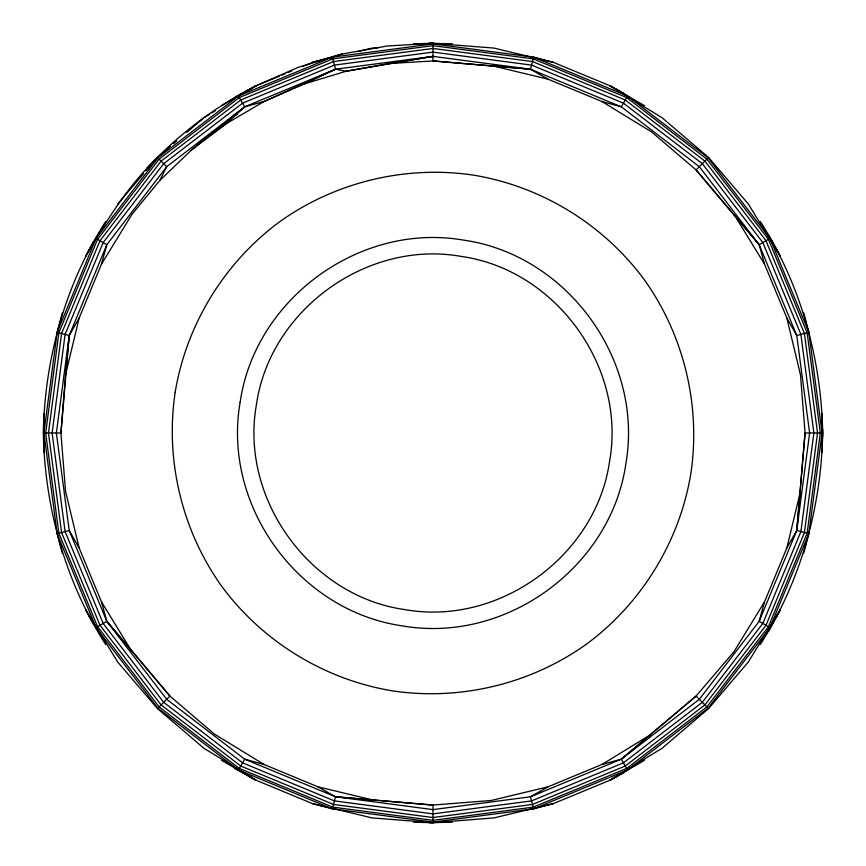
<?xml version="1.0" encoding="UTF-8"?>
<svg xmlns="http://www.w3.org/2000/svg" width="866" height="866" viewBox="0 0 866 866"><rect width="100%" height="100%" fill="white"/><g stroke="black" fill="none" stroke-linecap="round" stroke-linejoin="round"><path stroke-width="1.3" d="M43.787 452.474L43.787 413.526M822.213 452.474L822.213 413.526M105.674 644.477C65.307 581.746 44.794 507.346 43.3 433C44.794 358.654 65.307 284.254 105.674 221.523M170.58 146.213C134.187 175.625 109.116 216.175 85.777 256.076L96.029 238.453L106.832 244.688L101.495 264.087L79.152 318.028L69.215 335.521L65.524 374.794L60.945 433L65.524 491.206L79.152 547.972L101.495 601.913L106.832 621.312L166.694 699.306L244.688 759.168L335.521 796.785L433 809.623L530.479 796.785L621.312 759.168L699.306 699.306L759.168 621.312L796.785 530.479L809.623 433L796.785 335.521L759.168 244.688L699.306 166.694L621.312 106.832L530.479 69.215L433 56.377L335.521 69.215L244.688 106.832L166.694 166.694L106.832 244.688L69.215 335.521L56.377 433L69.215 530.479L106.832 621.312L169.92 696.08L214.313 734L264.087 764.505L318.028 786.848L335.521 796.785L433 805.055L491.206 800.476L547.972 786.848L601.913 764.505L621.312 759.168L696.08 696.08L734 651.687L764.505 601.913L786.848 547.972L796.785 530.479L805.055 433L800.476 374.794L786.848 318.028L764.505 264.087L759.168 244.688L696.08 169.92L651.687 132L601.913 101.495L547.972 79.152L530.479 69.215L433 60.945L389.267 63.521L346.151 71.228L304.226 83.948L264.087 101.495L226.297 123.654L197.037 144.774M760.326 221.523C800.563 284.351 821.293 358.589 822.7 433C821.293 507.411 800.563 581.649 760.326 644.477M65.524 374.794L79.152 318.028M786.848 547.972L800.476 491.206M62.374 312.572L57.156 332.295L43.906 433L57.156 533.705L62.374 553.428M803.626 553.428L808.844 533.705L822.094 433L808.844 332.295L803.626 312.572M764.505 601.913L759.168 621.312L769.971 627.547L780.223 609.924L748.278 662.057L708.561 708.561L662.057 748.278L609.924 780.223L553.428 803.626L533.705 808.844L433 822.094L332.295 808.844L312.572 803.626L256.076 780.223L221.523 760.326M101.495 264.087L132 214.313L159.788 180.453L166.694 166.694L157.439 157.439L151.398 164.518M86.189 255.264L93.582 241.538M779.811 610.736L768.521 631.217M644.477 105.674L609.924 85.777L553.428 62.374L493.966 48.095L433 43.3L387.199 46.006L342.027 54.071L298.12 67.386L256.076 85.777L238.453 96.029L157.861 157.861L96.029 238.453L57.156 332.295L69.215 335.521L60.945 433L43.3 433M117.722 203.943L143.626 173.611M146.213 170.58L149.666 166.543M157.439 708.561L169.92 696.08L106.832 621.312L96.029 627.547L85.777 609.924L117.722 662.057L157.439 708.561L203.943 748.278L256.076 780.223L238.453 769.971L157.861 708.139L96.029 627.547L57.156 533.705L69.215 530.479L79.152 547.972M708.561 157.439L696.08 169.92L759.168 244.688L769.971 238.453L780.223 256.076L748.278 203.943L708.561 157.439L662.057 117.722L609.924 85.777L627.547 96.029L708.139 157.861L769.971 238.453L808.844 332.295L796.785 335.521L786.848 318.028M157.861 157.861L146.83 168.469A389.7 389.7 0 0 1 256.076 85.777L279.415 76.111M159.788 180.453L191.375 150.089L244.688 106.832L264.087 101.495L335.521 69.215L346.151 71.228L433 56.377L389.267 63.521M173.611 143.626L176.642 141.039M186.753 132.401L203.943 117.722L209.604 114.258M191.375 150.089L226.297 123.654L244.688 106.832L238.453 96.029L332.295 57.156L342.027 54.071L312.572 62.374L302.754 66.444M221.523 105.674L255.264 86.189M644.477 760.326L610.736 779.811M211.878 112.861L215.277 110.783M248.141 90.638L256.076 85.777L234.783 97.479M601.913 764.505L651.687 734M547.972 786.848L530.479 796.785L533.705 808.844L627.547 769.971L708.139 708.139L769.971 627.547L808.844 533.705L796.785 530.479L805.055 433L822.7 433M624.462 772.418L609.924 780.223L627.547 769.971L621.312 759.168L696.08 696.08L708.561 708.561M304.226 83.948L335.521 69.215L332.295 57.156L312.572 62.374L322.921 59.895M281.872 75.093L285.553 73.567M288.01 72.549L291.701 71.023M329.383 58.336L333.258 57.405M357.82 51.516L372.034 48.095L378.659 47.576M553.428 803.626L493.966 817.905L433 822.7L413.526 822.213M332.295 57.156L433 43.906L533.705 57.156L553.428 62.374M427.696 43.722L433 43.3L433 60.945L530.479 69.215L533.705 57.156L627.547 96.029L621.312 106.832L601.913 101.495M413.526 43.787L433 43.3M452.474 822.213L429.103 822.678M429.103 43.322L452.474 43.787M234.621 114.409L237.176 114.464M234.329 114.561L236.31 114.907M491.206 65.524L547.972 79.152M318.028 786.848L374.794 800.476M312.572 803.626L372.034 817.905L433 822.7L433 805.055L335.521 796.785L332.295 808.844L238.453 769.971L244.688 759.168L264.087 764.505M610.736 86.189L624.462 93.582M255.264 779.811L234.783 768.521M734 214.313L764.505 264.087M101.495 601.913L132 651.687M768.521 234.783L779.811 255.264M93.582 624.462L86.189 610.736M822.678 429.103L822.678 436.897M175.192 392.168C164.962 459.943 181.936 530.685 221.826 586.423C262.517 641.587 324.544 679.593 392.168 690.808C459.943 701.038 530.685 684.064 586.423 644.174C641.587 603.483 679.593 541.456 690.808 473.832C701.038 406.057 684.064 335.315 644.174 279.577C603.483 224.413 541.456 186.406 473.832 175.192C406.057 164.962 335.315 181.936 279.577 221.826C224.413 262.517 186.406 324.544 175.192 392.168M240.109 402.452C222.118 505.787 298.608 611.06 402.452 625.891C505.787 643.882 611.06 567.392 625.891 463.548C643.882 360.213 567.392 254.94 463.548 240.109C360.213 222.118 254.94 298.608 240.109 402.452M256.379 405.028C239.644 499.162 310.32 596.447 405.028 609.621C499.162 626.356 596.447 555.68 609.621 460.972C626.356 366.838 555.68 269.553 460.972 256.379C366.838 239.644 269.553 310.32 256.379 405.028M58.866 332.75L45.66 433L58.866 533.25L97.555 626.67L159.117 706.883L239.33 768.445L332.75 807.134L433 820.34L533.25 807.134L626.67 768.445L706.883 706.883L768.445 626.67L807.134 533.25L820.34 433L807.134 332.75L768.445 239.33L706.883 159.117L626.67 97.555L533.25 58.866L433 45.66L332.75 58.866L239.33 97.555L159.117 159.117L97.555 239.33L58.866 332.75M61.573 333.475L48.464 433L61.573 532.525L99.991 625.263L161.098 704.902L240.737 766.009L333.475 804.427L433 817.536L532.525 804.427L625.263 766.009L704.902 704.902L766.009 625.263L804.427 532.525L817.536 433L804.427 333.475L766.009 240.737L704.902 161.098L625.263 99.991L532.525 61.573L433 48.464L333.475 61.573L240.737 99.991L161.098 161.098L99.991 240.737L61.573 333.475M65.102 334.417L52.122 433L65.102 531.583L103.151 623.433L163.685 702.315L242.567 762.849L334.417 800.898L433 813.878L531.583 800.898L623.433 762.849L702.315 702.315L762.849 623.433L800.898 531.583L813.878 433L800.898 334.417L762.849 242.567L702.315 163.685L623.433 103.151L531.583 65.102L433 52.122L334.417 65.102L242.567 103.151L163.685 163.685L103.151 242.567L65.102 334.417"/></g></svg>
